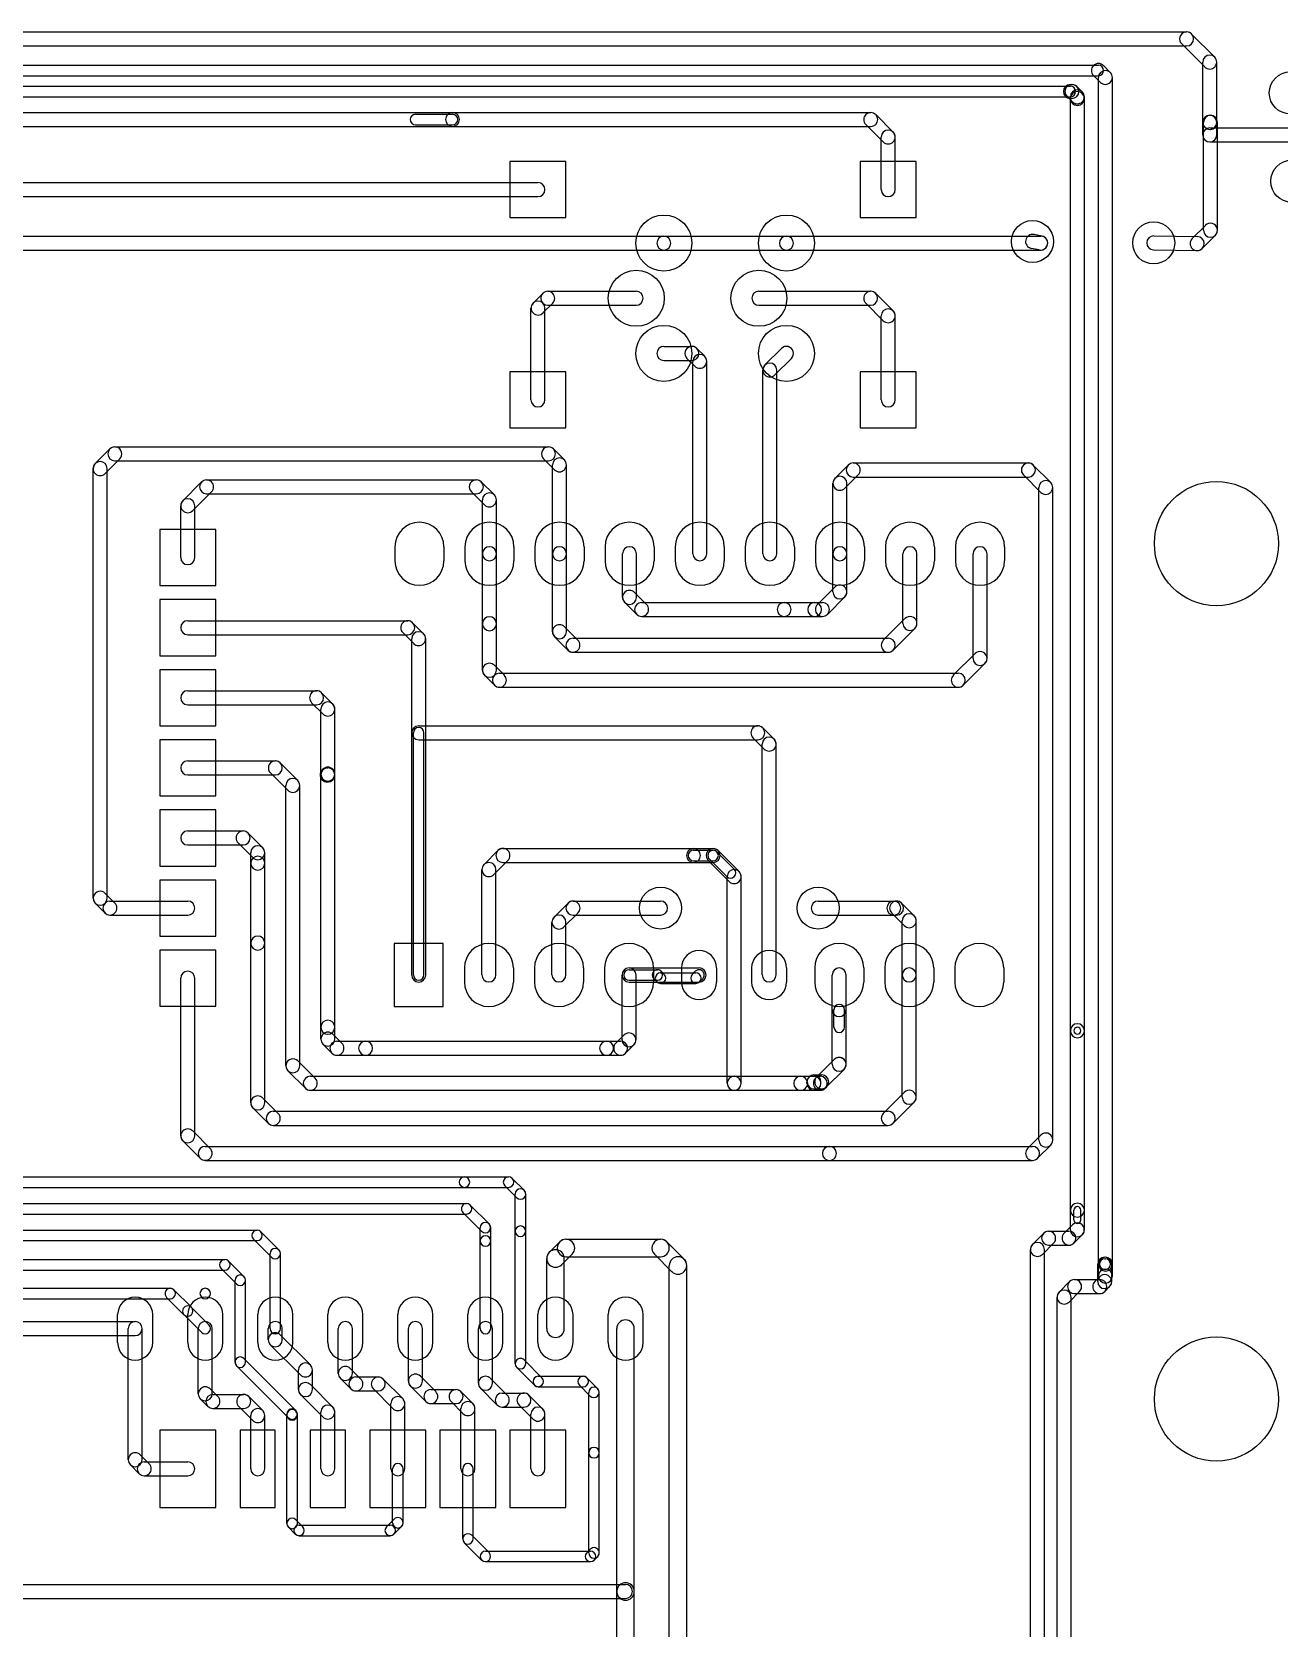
# Model space of a CAD drawing. Extents: x 6950 to 110575, y 15345 to 73470.
# Drawn here: x 61396 to 79200, y 48228 to 71000 of the extents above; entities that cross this region are included whole.
import ezdxf

# ---------------------------------------------------------------- set-up
doc = ezdxf.new("R2010")
doc.units = 0
doc.layers.add('BLACK', color=1, linetype='CONTINUOUS')

msp = doc.modelspace()

# ---------------------------------------------------------------- linework, layer by layer
at = {"layer": 'BLACK'}
for p, q in [((35820, 71000), (77880, 71000)), ((78139, 70500), (77810, 70829)), ((78280, 70641), (77951, 70970)), ((35820, 70800), (77880, 70800)), ((40320, 70525), (76620, 70525)), ((40320, 70375), (76620, 70375)), ((76550, 70379), (76649, 70280)), ((76691, 70520), (76790, 70421)), ((78110, 69710), (78110, 70570)), ((78310, 69710), (78310, 70570)), ((41020, 70225), (76220, 70225)), ((76220, 70250), (76242, 70250)), ((76390, 70145), (76314, 70221)), ((76620, 53420), (76620, 70350)), ((76820, 53420), (76820, 70350)), ((41020, 70075), (76220, 70075)), ((76248, 70003), (76172, 70079)), ((76220, 70051), (76220, 70073)), ((76220, 70050), (76242, 70050)), ((76220, 56750), (76220, 70050)), ((76420, 70051), (76420, 70073)), ((76420, 56750), (76420, 70050)), ((52530, 69850), (67400, 69850)), ((66870, 69825), (67400, 69825)), ((67400, 69850), (73370, 69850)), ((73441, 69820), (73690, 69571)), ((78110, 69530), (78110, 69710)), ((78120, 68170), (78120, 69710)), ((78210, 69810), (78220, 69810)), ((78310, 69530), (78310, 69710)), ((78320, 68170), (78320, 69710)), ((52530, 69650), (67400, 69650)), ((66870, 69675), (67400, 69675)), ((67400, 69650), (73370, 69650)), ((73300, 69679), (73549, 69430)), ((73520, 68750), (73520, 69500)), ((73720, 68750), (73720, 69500)), ((78210, 69630), (81490, 69630)), ((78210, 69610), (78220, 69610)), ((78210, 69430), (81490, 69430)), ((69020, 69150), (68220, 69150)), ((68220, 69150), (68220, 68350)), ((69020, 68350), (69020, 69150)), ((74020, 69150), (73220, 69150)), ((73220, 69150), (73220, 68350)), ((74020, 68350), (74020, 69150)), ((53340, 68850), (68620, 68850)), ((53340, 68650), (68620, 68650)), ((68220, 68350), (69020, 68350)), ((73220, 68350), (74020, 68350)), ((75815, 68086), (75700, 68109)), ((77412, 68090), (78032, 68080)), ((77960, 68051), (78149, 68240)), ((78101, 67910), (78290, 68099)), ((59797, 68087), (70417, 68087)), ((59797, 67887), (70417, 67887)), ((70417, 68087), (72167, 68087)), ((70417, 67887), (72167, 67887)), ((72167, 68087), (75797, 68087)), ((72167, 67887), (75797, 67887)), ((75776, 67889), (75661, 67912)), ((77408, 67890), (78028, 67880)), ((68689, 67270), (68550, 67131)), ((68760, 67300), (70022, 67300)), ((71773, 67300), (73369, 67300)), ((73441, 67270), (73690, 67021)), ((68520, 65750), (68520, 67060)), ((68830, 67129), (68691, 66990)), ((68720, 65750), (68720, 67060)), ((68760, 67100), (70022, 67100)), ((71773, 67100), (73369, 67100)), ((73300, 67129), (73549, 66880)), ((73520, 65750), (73520, 66950)), ((73720, 65750), (73720, 66950)), ((70417, 66513), (70817, 66513)), ((70417, 66313), (70817, 66313)), ((70858, 66230), (70746, 66342)), ((70830, 63556), (70830, 66300)), ((71000, 66372), (70888, 66484)), ((71030, 63556), (71030, 66300)), ((71859, 66248), (72095, 66484)), ((72001, 66106), (72237, 66342)), ((69020, 66150), (68220, 66150)), ((68220, 66150), (68220, 65350)), ((69020, 65350), (69020, 66150)), ((71830, 63556), (71830, 66176)), ((72030, 63556), (72030, 66176)), ((74020, 66150), (73220, 66150)), ((73220, 66150), (73220, 65350)), ((74020, 65350), (74020, 66150)), ((68220, 65350), (69020, 65350)), ((73220, 65350), (74020, 65350)), ((62300, 64841), (62509, 65050)), ((62441, 64700), (62650, 64909)), ((62580, 65080), (68770, 65080)), ((68856, 64753), (68699, 64910)), ((68997, 64894), (68840, 65051)), ((62270, 58640), (62270, 64770)), ((62470, 58640), (62470, 64770)), ((62580, 64880), (68770, 64880)), ((68827, 63555), (68827, 64823)), ((69027, 63555), (69027, 64823)), ((73049, 64820), (72860, 64631)), ((73190, 64679), (73001, 64490)), ((73120, 64850), (75620, 64850)), ((75799, 64430), (75550, 64679)), ((75940, 64571), (75691, 64820)), ((63819, 64580), (63550, 64311)), ((63890, 64610), (67740, 64610)), ((67997, 64394), (67810, 64581)), ((72830, 63556), (72830, 64560)), ((73030, 63556), (73030, 64560)), ((73120, 64650), (75620, 64650)), ((75770, 55190), (75770, 64500)), ((75970, 55190), (75970, 64500)), ((63520, 63500), (63520, 64240)), ((63960, 64439), (63691, 64170)), ((63720, 63500), (63720, 64240)), ((63890, 64410), (67740, 64410)), ((67856, 64253), (67669, 64440)), ((67827, 63555), (67827, 64323)), ((68027, 63555), (68027, 64323)), ((64020, 63900), (63220, 63900)), ((63220, 63900), (63220, 63100)), ((64020, 63100), (64020, 63900)), ((66577, 63655), (66577, 63455)), ((67277, 63655), (67277, 63455)), ((67577, 63655), (67577, 63455)), ((67827, 62557), (67827, 63555)), ((68027, 62557), (68027, 63555)), ((68277, 63655), (68277, 63455)), ((68577, 63655), (68577, 63455)), ((68827, 62443), (68827, 63555)), ((69027, 62443), (69027, 63555)), ((69277, 63655), (69277, 63455)), ((69577, 63655), (69577, 63455)), ((69827, 62933), (69827, 63555)), ((70027, 62933), (70027, 63555)), ((70277, 63655), (70277, 63455)), ((70580, 63655), (70580, 63455)), ((71280, 63655), (71280, 63455)), ((71580, 63655), (71580, 63455)), ((72280, 63655), (72280, 63455)), ((72580, 63655), (72580, 63455)), ((72830, 63011), (72830, 63555)), ((73030, 63011), (73030, 63555)), ((73280, 63655), (73280, 63455)), ((73580, 63655), (73580, 63455)), ((73830, 62561), (73830, 63555)), ((74030, 62561), (74030, 63555)), ((74280, 63655), (74280, 63455)), ((74580, 63655), (74580, 63455)), ((74830, 62061), (74830, 63555)), ((75030, 62061), (75030, 63555)), ((75280, 63655), (75280, 63455)), ((63220, 63100), (64020, 63100)), ((72859, 63080), (72610, 62831)), ((64020, 62900), (63220, 62900)), ((63220, 62900), (63220, 62100)), ((64020, 62100), (64020, 62900)), ((69856, 62863), (70029, 62690)), ((69997, 63004), (70170, 62831)), ((70100, 62860), (72134, 62860)), ((72135, 62860), (72569, 62860)), ((72570, 62860), (72680, 62860)), ((73000, 62939), (72751, 62690)), ((70100, 62660), (72134, 62660)), ((72135, 62660), (72569, 62660)), ((72570, 62660), (72680, 62660)), ((73549, 62321), (73859, 62631)), ((63620, 62600), (66760, 62600)), ((63620, 62400), (66760, 62400)), ((66689, 62430), (66846, 62273)), ((66830, 62571), (66987, 62414)), ((67827, 61893), (67827, 62557)), ((68027, 61893), (68027, 62557)), ((68998, 62514), (69190, 62322)), ((73691, 62179), (74001, 62489)), ((66817, 57545), (66817, 62343)), ((67017, 57545), (67017, 62343)), ((68856, 62372), (69048, 62180)), ((69120, 62350), (73620, 62350)), ((63220, 62100), (64020, 62100)), ((67997, 61964), (68140, 61821)), ((69120, 62150), (73620, 62150)), ((74549, 61821), (74859, 62131)), ((74691, 61679), (75001, 61989)), ((64020, 61900), (63220, 61900)), ((63220, 61900), (63220, 61100)), ((64020, 61100), (64020, 61900)), ((67856, 61823), (67999, 61680)), ((68070, 61850), (74620, 61850)), ((63620, 61600), (65460, 61600)), ((65531, 61571), (65691, 61411)), ((68070, 61650), (74620, 61650)), ((63620, 61400), (65460, 61400)), ((65389, 61429), (65549, 61269)), ((65520, 60410), (65520, 61340)), ((65720, 60410), (65720, 61340)), ((63220, 61100), (64020, 61100)), ((66917, 61100), (71759, 61100)), ((71831, 61071), (71991, 60911)), ((64020, 60900), (63220, 60900)), ((63220, 60900), (63220, 60100)), ((64020, 60100), (64020, 60900)), ((66842, 57546), (66842, 61000)), ((66917, 60900), (71759, 60900)), ((66992, 57546), (66992, 61000)), ((71689, 60929), (71849, 60769)), ((71820, 57546), (71820, 60840)), ((72020, 57546), (72020, 60840)), ((63620, 60600), (64870, 60600)), ((63620, 60400), (64870, 60400)), ((65049, 60180), (64800, 60429)), ((65190, 60321), (64941, 60570)), ((65520, 56800), (65520, 60400)), ((65549, 60481), (65539, 60471)), ((65610, 60500), (65620, 60500)), ((65720, 56800), (65720, 60400)), ((65020, 56250), (65020, 60250)), ((65220, 56250), (65220, 60250)), ((65610, 60300), (65620, 60300)), ((65691, 60339), (65681, 60329)), ((63220, 60100), (64020, 60100)), ((64020, 59900), (63220, 59900)), ((63220, 59900), (63220, 59100)), ((64020, 59100), (64020, 59900)), ((63620, 59600), (64410, 59600)), ((64481, 59570), (64690, 59361)), ((63620, 59400), (64410, 59400)), ((64340, 59429), (64549, 59220)), ((64520, 59140), (64520, 59290)), ((64720, 59140), (64720, 59290)), ((68049, 59320), (67850, 59121)), ((68120, 59350), (70840, 59350)), ((70840, 59350), (71120, 59350)), ((70840, 59325), (71120, 59325)), ((71422, 59054), (71174, 59302)), ((71491, 59021), (71191, 59321)), ((63220, 59100), (64020, 59100)), ((64520, 58000), (64520, 59140)), ((64720, 58000), (64720, 59140)), ((67820, 57546), (67820, 59050)), ((68190, 59179), (67991, 58980)), ((68020, 57546), (68020, 59050)), ((68120, 59150), (70840, 59150)), ((70840, 59175), (71120, 59175)), ((70840, 59150), (71120, 59150)), ((71349, 58879), (71049, 59179)), ((71316, 58948), (71068, 59196)), ((64020, 58900), (63220, 58900)), ((63220, 58900), (63220, 58100)), ((64020, 58100), (64020, 58900)), ((71320, 56000), (71320, 58950)), ((71520, 56000), (71520, 58950)), ((62439, 58430), (62300, 58569)), ((62580, 58571), (62441, 58710)), ((62510, 58600), (63620, 58600)), ((69049, 58570), (68850, 58371)), ((69120, 58600), (70370, 58600)), ((72620, 58600), (73700, 58600)), ((73700, 58600), (73740, 58600)), ((73811, 58571), (73991, 58391)), ((62510, 58400), (63620, 58400)), ((68820, 57546), (68820, 58300)), ((69190, 58429), (68991, 58230)), ((69020, 57546), (69020, 58300)), ((69120, 58400), (70370, 58400)), ((72620, 58400), (73700, 58400)), ((73669, 58429), (73849, 58249)), ((73700, 58400), (73740, 58400)), ((73820, 57546), (73820, 58320)), ((74020, 57546), (74020, 58320)), ((63220, 58100), (64020, 58100)), ((64020, 57900), (63220, 57900)), ((63220, 57900), (63220, 57100)), ((64020, 57100), (64020, 57900)), ((64520, 55720), (64520, 58000)), ((64720, 55720), (64720, 58000)), ((66567, 57995), (66567, 57095)), ((67267, 57995), (66567, 57995)), ((67267, 57095), (67267, 57995)), ((67570, 57645), (67570, 57445)), ((68270, 57645), (68270, 57445)), ((68570, 57645), (68570, 57445)), ((69270, 57645), (69270, 57445)), ((69570, 57645), (69570, 57445)), ((69920, 57645), (70920, 57645)), ((69920, 57620), (70324, 57620)), ((70270, 57645), (70270, 57445)), ((70670, 57645), (70670, 57445)), ((71170, 57645), (71170, 57445)), ((71670, 57645), (71670, 57445)), ((72170, 57645), (72170, 57445)), ((72570, 57645), (72570, 57445)), ((73270, 57645), (73270, 57445)), ((73570, 57645), (73570, 57445)), ((74270, 57645), (74270, 57445)), ((74570, 57645), (74570, 57445)), ((75270, 57645), (75270, 57445)), ((63520, 55250), (63520, 57500)), ((63720, 55250), (63720, 57500)), ((69820, 56621), (69820, 57545)), ((69920, 57470), (70324, 57470)), ((69920, 57445), (70920, 57445)), ((70020, 56621), (70020, 57545)), ((70316, 57448), (70272, 57492)), ((70370, 57575), (70874, 57575)), ((70370, 57425), (70874, 57425)), ((70422, 57554), (70378, 57598)), ((70822, 57554), (70866, 57598)), ((70928, 57448), (70972, 57492)), ((72820, 56271), (72820, 57545)), ((72820, 56271), (72820, 57545)), ((72820, 57051), (72820, 57545)), ((73020, 56271), (73020, 57545)), ((73020, 56271), (73020, 57545)), ((73020, 57051), (73020, 57545)), ((73820, 55801), (73820, 57545)), ((74020, 55801), (74020, 57545)), ((63220, 57100), (64020, 57100)), ((66567, 57095), (67267, 57095)), ((72845, 56800), (72845, 57050)), ((72995, 56800), (72995, 57050)), ((65520, 56630), (65520, 56800)), ((65720, 56630), (65720, 56800)), ((76220, 54190), (76220, 56750)), ((76420, 54190), (76420, 56750)), ((65550, 56559), (65679, 56430)), ((65691, 56700), (65820, 56571)), ((65750, 56600), (66160, 56600)), ((66160, 56600), (69600, 56600)), ((69600, 56600), (69800, 56600)), ((69849, 56690), (69730, 56571)), ((69990, 56549), (69871, 56430)), ((65440, 56071), (65191, 56320)), ((65750, 56400), (66160, 56400)), ((66160, 56400), (69600, 56400)), ((69600, 56400), (69800, 56400)), ((72580, 56071), (72849, 56340)), ((72849, 56340), (72600, 56091)), ((65299, 55930), (65050, 56179)), ((65370, 56100), (71420, 56100)), ((71420, 56100), (72370, 56100)), ((72370, 56100), (72560, 56100)), ((72370, 56100), (72650, 56100)), ((72560, 56120), (72670, 56120)), ((72721, 55930), (72990, 56199)), ((72990, 56199), (72741, 55950)), ((65370, 55900), (71420, 55900)), ((71420, 55900), (72370, 55900)), ((72370, 55900), (72560, 55900)), ((72370, 55900), (72650, 55900)), ((72460, 56000), (72460, 56020)), ((72560, 55920), (72670, 55920)), ((72660, 56000), (72660, 56020)), ((73549, 55571), (73849, 55871)), ((64550, 55649), (64769, 55430)), ((64691, 55790), (64910, 55571)), ((64840, 55600), (73620, 55600)), ((73691, 55429), (73991, 55729)), ((64840, 55400), (73620, 55400)), ((63550, 55179), (63799, 54930)), ((63691, 55320), (63940, 55071)), ((75610, 55071), (75799, 55260)), ((75751, 54930), (75940, 55119)), ((63870, 55100), (72780, 55100)), ((63870, 54900), (72780, 54900)), ((72780, 55100), (75680, 55100)), ((72780, 54900), (75680, 54900)), ((58170, 54665), (67570, 54665)), ((67570, 54665), (68200, 54665)), ((58170, 54515), (67570, 54515)), ((67570, 54515), (68200, 54515)), ((68147, 54537), (68317, 54367)), ((68253, 54643), (68423, 54473)), ((57810, 54285), (67600, 54285)), ((67922, 53994), (67654, 54262)), ((68295, 53890), (68295, 54420)), ((68445, 53890), (68445, 54420)), ((57810, 54135), (67600, 54135)), ((67816, 53888), (67548, 54156)), ((76130, 53861), (76249, 53980)), ((76220, 53910), (76220, 54190)), ((76270, 54050), (76270, 54190)), ((76370, 54050), (76370, 54190)), ((76420, 53910), (76420, 54190)), ((54290, 53905), (64610, 53905)), ((54290, 53755), (64610, 53755)), ((64558, 53776), (64816, 53518)), ((64664, 53882), (64922, 53624)), ((67795, 53750), (67795, 53940)), ((67795, 52500), (67795, 53750)), ((67945, 53750), (67945, 53940)), ((67945, 52500), (67945, 53750)), ((68295, 52000), (68295, 53890)), ((68445, 52000), (68445, 53890)), ((69020, 53775), (70370, 53775)), ((75679, 53701), (75839, 53861)), ((75910, 53890), (76200, 53890)), ((76271, 53720), (76390, 53839)), ((64795, 52500), (64795, 53570)), ((64945, 52500), (64945, 53570)), ((68932, 53738), (68782, 53588)), ((69108, 53562), (68958, 53412)), ((69020, 53525), (70370, 53525)), ((70531, 53312), (70282, 53561)), ((70708, 53489), (70459, 53738)), ((75650, 41710), (75650, 53630)), ((75821, 53559), (75981, 53719)), ((75850, 41710), (75850, 53630)), ((75910, 53690), (76200, 53690)), ((53960, 53485), (64150, 53485)), ((53960, 53335), (64150, 53335)), ((64097, 53357), (64317, 53137)), ((64203, 53463), (64423, 53243)), ((68745, 52500), (68745, 53500)), ((68995, 52500), (68995, 53500)), ((70495, 45730), (70495, 53400)), ((70745, 45730), (70745, 53400)), ((76610, 53170), (76610, 53420)), ((76620, 53250), (76620, 53420)), ((76710, 53495), (76720, 53495)), ((76710, 53345), (76720, 53345)), ((76810, 53170), (76810, 53420)), ((76820, 53250), (76820, 53420)), ((53440, 53075), (63370, 53075)), ((64295, 52020), (64295, 53190)), ((64445, 52020), (64445, 53190)), ((76059, 53021), (76209, 53171)), ((76280, 53200), (76640, 53200)), ((76570, 53171), (76639, 53240)), ((76711, 53030), (76780, 53099)), ((53440, 52925), (63370, 52925)), ((63566, 52698), (63318, 52946)), ((63672, 52804), (63424, 53052)), ((76030, 41760), (76030, 52950)), ((76201, 52879), (76351, 53029)), ((76230, 41760), (76230, 52950)), ((76280, 53000), (76640, 53000)), ((62620, 52300), (62620, 52700)), ((63120, 52300), (63120, 52700)), ((63816, 52448), (63568, 52696)), ((63620, 52300), (63620, 52700)), ((63922, 52554), (63674, 52802)), ((64120, 52300), (64120, 52700)), ((64620, 52300), (64620, 52700)), ((65120, 52300), (65120, 52700)), ((65620, 52300), (65620, 52700)), ((66120, 52300), (66120, 52700)), ((66620, 52300), (66620, 52700)), ((67120, 52300), (67120, 52700)), ((67620, 52300), (67620, 52700)), ((68120, 52300), (68120, 52700)), ((68620, 52300), (68620, 52700)), ((69120, 52300), (69120, 52700)), ((69620, 52300), (69620, 52700)), ((70120, 52300), (70120, 52700)), ((54120, 52600), (62870, 52600)), ((54120, 52400), (62870, 52400)), ((62770, 50630), (62770, 52500)), ((62970, 50630), (62970, 52500)), ((63770, 51570), (63770, 52500)), ((63970, 51570), (63970, 52500)), ((64770, 52340), (64770, 52500)), ((64941, 52411), (65371, 51981)), ((64970, 52340), (64970, 52500)), ((65770, 51860), (65770, 52500)), ((65970, 51860), (65970, 52500)), ((66770, 51750), (66770, 52500)), ((66970, 51750), (66970, 52500)), ((67770, 51720), (67770, 52500)), ((67970, 51720), (67970, 52500)), ((69745, 48750), (69745, 52500)), ((69995, 48750), (69995, 52500)), ((64799, 52269), (65229, 51839)), ((65057, 51227), (64317, 51967)), ((65163, 51333), (64423, 52073)), ((65941, 51931), (66091, 51781)), ((68571, 51693), (68317, 51947)), ((68677, 51799), (68423, 52053)), ((65200, 51630), (65200, 51910)), ((65371, 51701), (65691, 51381)), ((65400, 51630), (65400, 51910)), ((65799, 51789), (65949, 51639)), ((66020, 51810), (66340, 51810)), ((66411, 51780), (66690, 51501)), ((66941, 51820), (67160, 51601)), ((67941, 51790), (68180, 51551)), ((68625, 51820), (69265, 51820)), ((69318, 51798), (69472, 51644)), ((63800, 51499), (63909, 51390)), ((63941, 51640), (64050, 51531)), ((63980, 51560), (64420, 51560)), ((64491, 51530), (64690, 51331)), ((65229, 51559), (65549, 51239)), ((66020, 51610), (66340, 51610)), ((66270, 51639), (66549, 51360)), ((66800, 51679), (67019, 51460)), ((67090, 51630), (67450, 51630)), ((67521, 51601), (67691, 51431)), ((67800, 51649), (68039, 51410)), ((68110, 51580), (68420, 51580)), ((68491, 51550), (68690, 51351)), ((68625, 51670), (69265, 51670)), ((69212, 51692), (69366, 51538)), ((69345, 50730), (69345, 51590)), ((69495, 50730), (69495, 51590)), ((63980, 51360), (64420, 51360)), ((64350, 51389), (64549, 51190)), ((64520, 50500), (64520, 51260)), ((64720, 50500), (64720, 51260)), ((65035, 51270), (65035, 51280)), ((65035, 49720), (65035, 51270)), ((65185, 51270), (65185, 51280)), ((65185, 49720), (65185, 51270)), ((65520, 50500), (65520, 51310)), ((65720, 50500), (65720, 51310)), ((66520, 50500), (66520, 51430)), ((66720, 50500), (66720, 51430)), ((67090, 51430), (67450, 51430)), ((67379, 51459), (67549, 51289)), ((67520, 50500), (67520, 51360)), ((67720, 50500), (67720, 51360)), ((68110, 51380), (68420, 51380)), ((68350, 51409), (68549, 51210)), ((68520, 50500), (68520, 51280)), ((68720, 50500), (68720, 51280)), ((63220, 51050), (63220, 49950)), ((64020, 51050), (63220, 51050)), ((64020, 49950), (64020, 51050)), ((64370, 51050), (64370, 49950)), ((64870, 51050), (64370, 51050)), ((64870, 49950), (64870, 51050)), ((65370, 51050), (65370, 49950)), ((65870, 51050), (65370, 51050)), ((65870, 49950), (65870, 51050)), ((66220, 51050), (66220, 49950)), ((67020, 51050), (66220, 51050)), ((67020, 49950), (67020, 51050)), ((67220, 51050), (67220, 49950)), ((68020, 51050), (67220, 51050)), ((68020, 49950), (68020, 51050)), ((68220, 51050), (68220, 49950)), ((69020, 51050), (68220, 51050)), ((69020, 49950), (69020, 51050)), ((62800, 50559), (62929, 50430)), ((62941, 50700), (63070, 50571)), ((63000, 50600), (63620, 50600)), ((69345, 49300), (69345, 50730)), ((69495, 49300), (69495, 50730)), ((63000, 50400), (63620, 50400)), ((66545, 49730), (66545, 50500)), ((66695, 49730), (66695, 50500)), ((67545, 49500), (67545, 50500)), ((67695, 49500), (67695, 50500)), ((63220, 49950), (64020, 49950)), ((64370, 49950), (64870, 49950)), ((65370, 49950), (65870, 49950)), ((66220, 49950), (67020, 49950)), ((67220, 49950), (68020, 49950)), ((68220, 49950), (69020, 49950)), ((65057, 49666), (65156, 49567)), ((65164, 49773), (65263, 49674)), ((65210, 49695), (66510, 49695)), ((66458, 49674), (66566, 49782)), ((66564, 49568), (66672, 49676)), ((65210, 49545), (66510, 49545)), ((67568, 49446), (67816, 49198)), ((67674, 49552), (67922, 49304)), ((67870, 49325), (69370, 49325)), ((69317, 49303), (69367, 49353)), ((69423, 49197), (69473, 49247)), ((67870, 49175), (69370, 49175)), ((60220, 48850), (69870, 48850)), ((69745, 43600), (69745, 48750)), ((69995, 43600), (69995, 48750)), ((60220, 48650), (69870, 48650))]:
    msp.add_line(p, q, dxfattribs=at)
for centre, radius in [((79360, 70130), 300), ((79380, 68870), 300), ((70417, 67987), 400), ((72167, 67987), 400), ((75680, 68010), 300), ((77410, 67990), 300), ((70023, 67200), 400), ((71773, 67200), 400), ((70417, 66413), 400), ((72167, 66413), 400), ((78305, 63700), 886), ((70370, 58500), 300), ((72620, 58500), 300), ((78305, 51495), 886)]:
    msp.add_circle(centre, radius, dxfattribs=at)
for centre, radius, start, end in [((77880, 70900), 100, 405, 585), ((77880, 70900), 100, 270, 450), ((78210, 70570), 100, 360, 540), ((78210, 70570), 100, 225, 405), ((76621, 70449), 100, 45, 225), ((76620, 70450), 75, 270, 450), ((76720, 70350), 100, 360, 540), ((76719, 70351), 100, 225, 405), ((76220, 70150), 100, 90, 270), ((76243, 70150), 100, 405, 585), ((76220, 70150), 75, 270, 450), ((76320, 70073), 100, 360, 540), ((76320, 70050), 100, 360, 540), ((76242, 70150), 100, 270, 450), ((76319, 70074), 100, 225, 405), ((76320, 70051), 100, 180, 360), ((66870, 69750), 75, 90, 270), ((67400, 69750), 100, 90, 270), ((67400, 69750), 100, 270, 450), ((67400, 69750), 75, 270, 450), ((73371, 69749), 100, 45, 225), ((73370, 69750), 100, 270, 450), ((78210, 69710), 100, 90, 270), ((78210, 69710), 100, 360, 540), ((78210, 69710), 100, 180, 360), ((78220, 69710), 100, 360, 540), ((78220, 69710), 100, 270, 450), ((73620, 69500), 100, 360, 540), ((73619, 69501), 100, 225, 405), ((78210, 69530), 100, 90, 270), ((78210, 69530), 100, 180, 360), ((68620, 68750), 100, 270, 450), ((73620, 68750), 100, 180, 360), ((75680, 68010), 100, 438, 618), ((77410, 67990), 100, 89, 269), ((78220, 68170), 100, 180, 360), ((78220, 68170), 100, 315, 495), ((70417, 67987), 100, 90, 270), ((70417, 67987), 100, 270, 450), ((72167, 67987), 100, 90, 270), ((72167, 67987), 100, 270, 450), ((75796, 67988), 100, 258, 438), ((75797, 67987), 100, 270, 450), ((78030, 67980), 100, 135, 315), ((78030, 67980), 100, 269, 449), ((68760, 67200), 100, 90, 270), ((68759, 67199), 100, -45, 135), ((70022, 67200), 100, 270, 450), ((71773, 67200), 100, 90, 270), ((73371, 67199), 100, 45, 225), ((73369, 67200), 100, 270, 450), ((68620, 67060), 100, 360, 540), ((68621, 67061), 100, 135, 315), ((73620, 66950), 100, 360, 540), ((73619, 66951), 100, 225, 405), ((70417, 66413), 100, 90, 270), ((70817, 66413), 100, 405, 585), ((70817, 66413), 100, 270, 450), ((72166, 66413), 100, 315, 495), ((70930, 66300), 100, 360, 540), ((70929, 66301), 100, 225, 405), ((71930, 66176), 100, 360, 540), ((71930, 66177), 100, 135, 315), ((68620, 65750), 100, 180, 360), ((73620, 65750), 100, 180, 360), ((62580, 64980), 100, 90, 270), ((62580, 64980), 100, 315, 495), ((68770, 64980), 100, 405, 585), ((68770, 64980), 100, 270, 450), ((68927, 64823), 100, 360, 540), ((62370, 64770), 100, 360, 540), ((62370, 64770), 100, 135, 315), ((68926, 64824), 100, 225, 405), ((73120, 64750), 100, 90, 270), ((73120, 64750), 100, -45, 135), ((75621, 64749), 100, 405, 585), ((75620, 64750), 100, 270, 450), ((63890, 64510), 100, 90, 270), ((63889, 64509), 100, -45, 135), ((67740, 64510), 100, 405, 585), ((67740, 64510), 100, 270, 450), ((72930, 64560), 100, 360, 540), ((72930, 64560), 100, 135, 315), ((75870, 64500), 100, 360, 540), ((75869, 64501), 100, 225, 405), ((63620, 64240), 100, 360, 540), ((63621, 64241), 100, 135, 315), ((67927, 64323), 100, 360, 540), ((67926, 64324), 100, 225, 405), ((66927, 63655), 350, 0, 180), ((67927, 63655), 350, 0, 180), ((68927, 63655), 350, 0, 180), ((69927, 63655), 350, 0, 180), ((70930, 63655), 350, 0, 180), ((71930, 63655), 350, 0, 180), ((72930, 63655), 350, 0, 180), ((73930, 63655), 350, 0, 180), ((74930, 63655), 350, 0, 180), ((67927, 63555), 100, 360, 540), ((67927, 63555), 100, 180, 360), ((68927, 63555), 100, 360, 540), ((68927, 63555), 100, 180, 360), ((69927, 63555), 100, 360, 540), ((70930, 63556), 100, 180, 360), ((71930, 63556), 100, 180, 360), ((72930, 63555), 100, 360, 540), ((72930, 63556), 100, 180, 360), ((73930, 63555), 100, 360, 540), ((74930, 63555), 100, 360, 540), ((63620, 63500), 100, 180, 360), ((66927, 63455), 350, 180, 360), ((67927, 63455), 350, 180, 360), ((68927, 63455), 350, 180, 360), ((69927, 63455), 350, 180, 360), ((70930, 63455), 350, 180, 360), ((71930, 63455), 350, 180, 360), ((72930, 63455), 350, 180, 360), ((73930, 63455), 350, 180, 360), ((74930, 63455), 350, 180, 360), ((72929, 63009), 100, -45, 135), ((69927, 62933), 100, 45, 225), ((69927, 62933), 100, 180, 360), ((70100, 62760), 100, 90, 270), ((72135, 62760), 100, 90, 270), ((72134, 62760), 100, 270, 450), ((72570, 62760), 100, 90, 270), ((72569, 62760), 100, 270, 450), ((72680, 62760), 100, 270, 450), ((72930, 63011), 100, 180, 360), ((67927, 62557), 100, 360, 540), ((70099, 62761), 100, 225, 405), ((72681, 62761), 100, 135, 315), ((73930, 62560), 100, 315, 495), ((63620, 62500), 100, 90, 270), ((66760, 62500), 100, 45, 225), ((66760, 62500), 100, 270, 450), ((66917, 62343), 100, 360, 540), ((66916, 62344), 100, 225, 405), ((67927, 62557), 100, 180, 360), ((68927, 62443), 100, 45, 225), ((68927, 62443), 100, 180, 360), ((73930, 62561), 100, 180, 360), ((69120, 62250), 100, 90, 270), ((69119, 62251), 100, 225, 405), ((73620, 62250), 100, 135, 315), ((73620, 62250), 100, 270, 450), ((67927, 61893), 100, 45, 225), ((74930, 62061), 100, 180, 360), ((74930, 62060), 100, 315, 495), ((67927, 61893), 100, 180, 360), ((68070, 61750), 100, 90, 270), ((68069, 61751), 100, 225, 405), ((74620, 61750), 100, 135, 315), ((74620, 61750), 100, 270, 450), ((63620, 61500), 100, 90, 270), ((65460, 61500), 100, 45, 225), ((65460, 61500), 100, 270, 450), ((65620, 61340), 100, 360, 540), ((65620, 61340), 100, 225, 405), ((66917, 61000), 100, 90, 270), ((66917, 61000), 75, 360, 540), ((71760, 61000), 100, 45, 225), ((71759, 61000), 100, 270, 450), ((71920, 60840), 100, 360, 540), ((71920, 60840), 100, 225, 405), ((63620, 60500), 100, 90, 270), ((64871, 60499), 100, 405, 585), ((64870, 60500), 100, 270, 450), ((65120, 60250), 100, 360, 540), ((65610, 60400), 100, 90, 270), ((65610, 60400), 100, 135, 315), ((65620, 60400), 100, 360, 540), ((65620, 60410), 100, 180, 360), ((65620, 60410), 100, -45, 135), ((65620, 60400), 100, 270, 450), ((65119, 60251), 100, 225, 405), ((63620, 59500), 100, 90, 270), ((64410, 59500), 100, 45, 225), ((64410, 59500), 100, 270, 450), ((64620, 59290), 100, 360, 540), ((64620, 59140), 100, 360, 540), ((64620, 59290), 100, 225, 405), ((68120, 59250), 100, 90, 270), ((68120, 59250), 100, -45, 135), ((70840, 59250), 100, 90, 270), ((70840, 59250), 75, 90, 270), ((70840, 59250), 100, 270, 450), ((71120, 59250), 100, 405, 585), ((71121, 59249), 75, 405, 585), ((71120, 59250), 100, 270, 450), ((71120, 59250), 75, 270, 450), ((64620, 59140), 100, 180, 360), ((67920, 59050), 100, 360, 540), ((67920, 59050), 100, 135, 315), ((71369, 59001), 75, 225, 405), ((71420, 58950), 100, 360, 540), ((71420, 58950), 100, 225, 405), ((62370, 58640), 100, 180, 360), ((62371, 58639), 100, 405, 585), ((62510, 58500), 100, 90, 270), ((62509, 58501), 100, 225, 405), ((63620, 58500), 100, 270, 450), ((69120, 58500), 100, 90, 270), ((69120, 58500), 100, -45, 135), ((70370, 58500), 100, 270, 450), ((72620, 58500), 100, 90, 270), ((73700, 58500), 100, 90, 270), ((73740, 58500), 100, 45, 225), ((73700, 58500), 100, 270, 450), ((73740, 58500), 100, 270, 450), ((68920, 58300), 100, 360, 540), ((68920, 58300), 100, 135, 315), ((73920, 58320), 100, 360, 540), ((73920, 58320), 100, 225, 405), ((64620, 58000), 100, 360, 540), ((64620, 58000), 100, 180, 360), ((67920, 57645), 350, 0, 180), ((68920, 57645), 350, 0, 180), ((69920, 57645), 350, 0, 180), ((70920, 57645), 250, 0, 180), ((71920, 57645), 250, 0, 180), ((72920, 57645), 350, 0, 180), ((73920, 57645), 350, 0, 180), ((74920, 57645), 350, 0, 180), ((69920, 57545), 100, 90, 270), ((69920, 57545), 100, 360, 540), ((69920, 57545), 75, 90, 270), ((70325, 57545), 75, 405, 585), ((70324, 57545), 75, 270, 450), ((70919, 57545), 75, 315, 495), ((70920, 57545), 100, 270, 450), ((72920, 57545), 100, 360, 540), ((72920, 57545), 100, 360, 540), ((72920, 57545), 100, 360, 540), ((73920, 57545), 100, 360, 540), ((63620, 57500), 100, 360, 540), ((66917, 57545), 100, 180, 360), ((66917, 57546), 75, 180, 360), ((67920, 57445), 350, 180, 360), ((67920, 57546), 100, 180, 360), ((68920, 57445), 350, 180, 360), ((68920, 57546), 100, 180, 360), ((69920, 57445), 350, 180, 360), ((70370, 57500), 75, 90, 270), ((70369, 57501), 75, 225, 405), ((70920, 57445), 250, 180, 360), ((70875, 57501), 75, 135, 315), ((70874, 57500), 75, 270, 450), ((71920, 57445), 250, 180, 360), ((71920, 57546), 100, 180, 360), ((72920, 57445), 350, 180, 360), ((73920, 57445), 350, 180, 360), ((73920, 57546), 100, 180, 360), ((74920, 57445), 350, 180, 360), ((72920, 57051), 100, 180, 360), ((72920, 57050), 75, 360, 540), ((65620, 56800), 100, 360, 540), ((65620, 56800), 100, 180, 360), ((65621, 56629), 100, 45, 225), ((69919, 56619), 100, -45, 135), ((72920, 56800), 75, 180, 360), ((76320, 56750), 100, 360, 540), ((76320, 56750), 100, 180, 360), ((76320, 56750), 50, 0, 180), ((76320, 56750), 50, 180, 360), ((65620, 56630), 100, 180, 360), ((65750, 56500), 100, 90, 270), ((65749, 56501), 100, 225, 405), ((66160, 56500), 100, 90, 270), ((66160, 56500), 100, 270, 450), ((69600, 56500), 100, 90, 270), ((69600, 56500), 100, 270, 450), ((69801, 56501), 100, 135, 315), ((69800, 56500), 100, 270, 450), ((69920, 56621), 100, 180, 360), ((65120, 56250), 100, 180, 360), ((65121, 56249), 100, 405, 585), ((72920, 56271), 100, 180, 360), ((72920, 56271), 100, 180, 360), ((72919, 56269), 100, 315, 495), ((72919, 56269), 100, -45, 135), ((65370, 56000), 100, 90, 270), ((65369, 56001), 100, 225, 405), ((71420, 56000), 100, 90, 270), ((71420, 56000), 100, 270, 450), ((72370, 56000), 100, 90, 270), ((72370, 56000), 100, 90, 270), ((72370, 56000), 100, 270, 450), ((72560, 56020), 100, 360, 540), ((72560, 56020), 100, 90, 270), ((72651, 56001), 100, 135, 315), ((72560, 56000), 100, 270, 450), ((72671, 56021), 100, 135, 315), ((72650, 56000), 100, 270, 450), ((72670, 56020), 100, 270, 450), ((64620, 55720), 100, 45, 225), ((71420, 56000), 100, 180, 360), ((72560, 56000), 100, 180, 360), ((73920, 55801), 100, 180, 360), ((73920, 55800), 100, 315, 495), ((64620, 55720), 100, 180, 360), ((64840, 55500), 100, 90, 270), ((64840, 55500), 100, 225, 405), ((73620, 55500), 100, 135, 315), ((73620, 55500), 100, 270, 450), ((63621, 55249), 100, 45, 225), ((63620, 55250), 100, 180, 360), ((75870, 55190), 100, 180, 360), ((75870, 55190), 100, 315, 495), ((63870, 55000), 100, 90, 270), ((63869, 55001), 100, 225, 405), ((72780, 55000), 100, 90, 270), ((72780, 55000), 100, 270, 450), ((75680, 55000), 100, 135, 315), ((75680, 55000), 100, 270, 450), ((67570, 54590), 75, 90, 270), ((67570, 54590), 75, 270, 450), ((68200, 54590), 75, 45, 225), ((68200, 54590), 75, 270, 450), ((68370, 54420), 75, 360, 540), ((68370, 54420), 75, 225, 405), ((67601, 54209), 75, 405, 585), ((67600, 54210), 75, 270, 450), ((76320, 54190), 100, 360, 540), ((76320, 54190), 50, 360, 540), ((67870, 53940), 75, 360, 540), ((67869, 53941), 75, 225, 405), ((76320, 54190), 100, 180, 360), ((76319, 53909), 100, 315, 495), ((76320, 54050), 50, 180, 360), ((64611, 53829), 75, 45, 225), ((64610, 53830), 75, 270, 450), ((67870, 53750), 75, 360, 540), ((67870, 53750), 75, 180, 360), ((68370, 53890), 75, 360, 540), ((68370, 53890), 75, 180, 360), ((69020, 53650), 125, 90, 270), ((69020, 53650), 125, -45, 135), ((70371, 53649), 125, 405, 585), ((70370, 53650), 125, 270, 450), ((75910, 53790), 100, 90, 270), ((75910, 53790), 100, 315, 495), ((76201, 53791), 100, 135, 315), ((76200, 53790), 100, 270, 450), ((76320, 53910), 100, 180, 360), ((64870, 53570), 75, 360, 540), ((64869, 53571), 75, 225, 405), ((68870, 53500), 125, 360, 540), ((68870, 53500), 125, 135, 315), ((70620, 53400), 125, 360, 540), ((75750, 53630), 100, 360, 540), ((75750, 53630), 100, 135, 315), ((76710, 53420), 100, 360, 540), ((76720, 53420), 100, 360, 540), ((64150, 53410), 75, 45, 225), ((64150, 53410), 75, 270, 450), ((70619, 53401), 125, 225, 405), ((76720, 53420), 100, 180, 360), ((76720, 53250), 100, 0, 180), ((76710, 53420), 75, 90, 270), ((76720, 53420), 75, 270, 450), ((63371, 52999), 75, 405, 585), ((63370, 53000), 75, 270, 450), ((63870, 53000), 75, 0, 180), ((64370, 53190), 75, 360, 540), ((64370, 53190), 75, 225, 405), ((76280, 53100), 100, 90, 270), ((76280, 53100), 100, 315, 495), ((76640, 53100), 100, 135, 315), ((76710, 53170), 100, 180, 360), ((76720, 53250), 100, 180, 360), ((76720, 53250), 100, 180, 360), ((76710, 53170), 100, 315, 495), ((76640, 53100), 100, 270, 450), ((62870, 52700), 250, 360, 540), ((63870, 52700), 250, 360, 540), ((63870, 53000), 75, 180, 360), ((64870, 52700), 250, 360, 540), ((65870, 52700), 250, 360, 540), ((66870, 52700), 250, 360, 540), ((67870, 52700), 250, 360, 540), ((68870, 52700), 250, 360, 540), ((69870, 52700), 250, 360, 540), ((76130, 52950), 100, 360, 540), ((76130, 52950), 100, 135, 315), ((63621, 52749), 75, 405, 585), ((63619, 52751), 75, 225, 405), ((69870, 52500), 125, 360, 540), ((62870, 52500), 100, 360, 540), ((62870, 52500), 100, 270, 450), ((63870, 52500), 100, 360, 540), ((63869, 52501), 75, 225, 405), ((64870, 52500), 100, 360, 540), ((64870, 52340), 100, 45, 225), ((64870, 52500), 75, 180, 360), ((65870, 52500), 100, 360, 540), ((66870, 52500), 100, 360, 540), ((67870, 52500), 100, 360, 540), ((67870, 52500), 75, 180, 360), ((68870, 52500), 125, 180, 360), ((62870, 52300), 250, 180, 360), ((63870, 52300), 250, 180, 360), ((64870, 52300), 250, 180, 360), ((64870, 52340), 100, 180, 360), ((65870, 52300), 250, 180, 360), ((66870, 52300), 250, 180, 360), ((67870, 52300), 250, 180, 360), ((68870, 52300), 250, 180, 360), ((69870, 52300), 250, 180, 360), ((64370, 52020), 75, 405, 585), ((64370, 52020), 75, 180, 360), ((65300, 51910), 100, 360, 540), ((65300, 51910), 100, 225, 405), ((65870, 51860), 100, 45, 225), ((68370, 52000), 75, 405, 585), ((68370, 52000), 75, 180, 360), ((65300, 51630), 100, 45, 225), ((65870, 51860), 100, 180, 360), ((66020, 51710), 100, 90, 270), ((66020, 51710), 100, 225, 405), ((66341, 51709), 100, 45, 225), ((66340, 51710), 100, 270, 450), ((66870, 51750), 100, 45, 225), ((66870, 51750), 100, 180, 360), ((67870, 51720), 100, 45, 225), ((67870, 51720), 100, 180, 360), ((68625, 51745), 75, 90, 270), ((68624, 51746), 75, 225, 405), ((69265, 51745), 75, 45, 225), ((69265, 51745), 75, 270, 450), ((63870, 51570), 100, 180, 360), ((63871, 51569), 100, 45, 225), ((63980, 51460), 100, 90, 270), ((63979, 51461), 100, 225, 405), ((64420, 51460), 100, 45, 225), ((64420, 51460), 100, 270, 450), ((65300, 51630), 100, 180, 360), ((66620, 51430), 100, 360, 540), ((66619, 51431), 100, 225, 405), ((67090, 51530), 100, 90, 270), ((67090, 51530), 100, 225, 405), ((67450, 51530), 100, 45, 225), ((67450, 51530), 100, 270, 450), ((68110, 51480), 100, 90, 270), ((68110, 51480), 100, 225, 405), ((68420, 51480), 100, 45, 225), ((68420, 51480), 100, 270, 450), ((69420, 51590), 75, 360, 540), ((69419, 51591), 75, 225, 405), ((64620, 51260), 100, 360, 540), ((64620, 51260), 100, 225, 405), ((65110, 51280), 75, 360, 540), ((65110, 51270), 75, 360, 540), ((65110, 51270), 75, 180, 360), ((65110, 51280), 75, 225, 405), ((65620, 51310), 100, 360, 540), ((65620, 51310), 100, 225, 405), ((67620, 51360), 100, 360, 540), ((67620, 51360), 100, 225, 405), ((68620, 51280), 100, 360, 540), ((68620, 51280), 100, 225, 405), ((69420, 50730), 75, 360, 540), ((62870, 50630), 100, 180, 360), ((62871, 50629), 100, 45, 225), ((63000, 50500), 100, 90, 270), ((62999, 50501), 100, 225, 405), ((63620, 50500), 100, 270, 450), ((66620, 50500), 75, 360, 540), ((67620, 50500), 75, 360, 540), ((69420, 50730), 75, 180, 360), ((64620, 50500), 100, 180, 360), ((65620, 50500), 100, 180, 360), ((66620, 50500), 100, 180, 360), ((67620, 50500), 100, 180, 360), ((68620, 50500), 100, 180, 360), ((65110, 49720), 75, 180, 360), ((65111, 49719), 75, 45, 225), ((65210, 49620), 75, 90, 270), ((65209, 49621), 75, 225, 405), ((66511, 49621), 75, 135, 315), ((66510, 49620), 75, 270, 450), ((66620, 49730), 75, 180, 360), ((66619, 49729), 75, 315, 495), ((67620, 49500), 75, 180, 360), ((67621, 49499), 75, 45, 225), ((67870, 49250), 75, 90, 270), ((67869, 49251), 75, 225, 405), ((69370, 49250), 75, 135, 315), ((69420, 49300), 75, 180, 360), ((69420, 49300), 75, 315, 495), ((69370, 49250), 75, 270, 450), ((69870, 48750), 125, 360, 540), ((69870, 48750), 125, 180, 360), ((69870, 48750), 100, 270, 450)]:
    msp.add_arc(centre, radius, start, end, dxfattribs=at)

doc.saveas('drawing.dxf')
